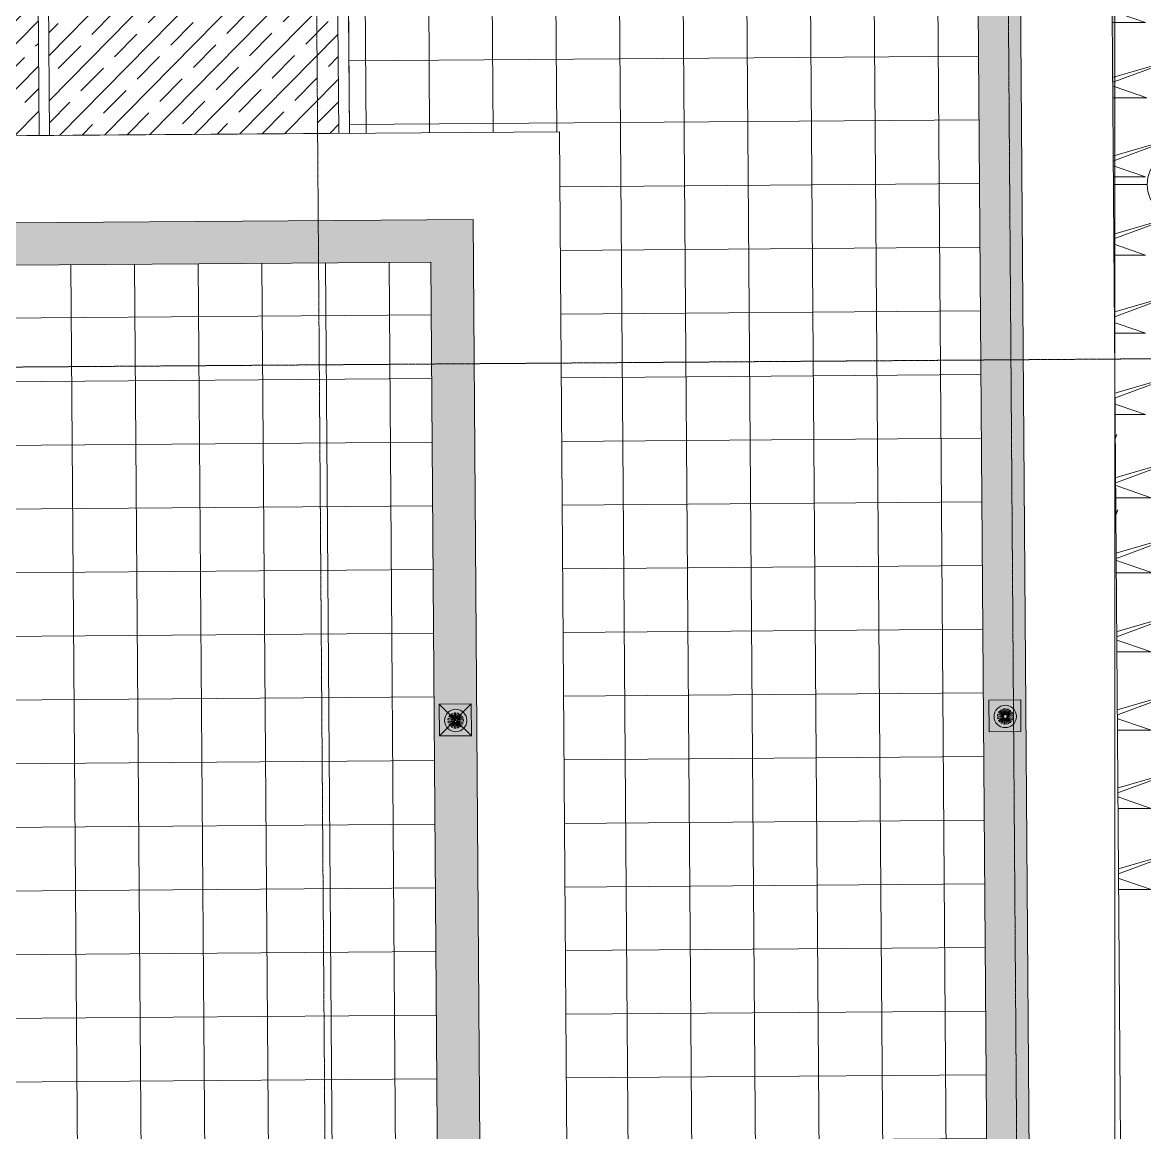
# Model space of a CAD drawing. Header units: millimetres. Extents: x 930469 to 1523124, y -120375 to 411163.
# Drawn here: x 1411279 to 1416567, y 213152 to 218383 of the extents above; entities that cross this region are included whole.
import ezdxf
from ezdxf.xclip import XClip

# ---------------------------------------------------------------- set-up
doc = ezdxf.new("R2010")
doc.units = ezdxf.units.MM
doc.set_wipeout_variables(frame=1)
doc.linetypes.add('CENTER', pattern=[3, 1.5, -0.5, 0.5, -0.5])
doc.layers.get('0').update_dxf_attribs({"color": 8, "lineweight": 0})
doc.layers.get('Defpoints').update_dxf_attribs({"color": 8, "lineweight": 0})
for name, color, linetype, lineweight in [('A-COT VACH', 8, 'Continuous', 0), ('A-CUA', 8, 'Continuous', 0), ('A-HATCH', 8, 'Continuous', 0), ('A-NET MANH', 8, 'Continuous', 0), ('A-NET THAY', 8, 'Continuous', 0), ('A-NOI THAT', 8, 'Continuous', 0), ('A-TRUC', 8, 'CENTER', 0), ('A-TUONG', 8, 'Continuous', 0), ('hatch2', 8, 'Continuous', 0), ('hoan thien', 8, 'Continuous', 0), ('Xref Landscape 2020 05 04$0$cay', 8, 'Continuous', 0), ('Xref Landscape 2020 05 04$0$CDC-E-Lighting', 8, 'Continuous', 0), ('Xref Landscape 2020 05 04$0$THAY', 8, 'Continuous', 0), ('Xref Landscape 2020 05 04$0$tree', 8, 'Continuous', 0), ('Xref Landscape 2020 05 04$0$Xref Landscape$0$THAY', 8, 'Continuous', 0), ('Xref Landscape$0$CAY-2', 8, 'Continuous', 0), ('Xref Landscape$0$CQ-Co', 8, 'Continuous', 0), ('Xref Mat bang tum$0$MANH', 8, 'Continuous', 0)]:
    doc.layers.add(name, color=color, linetype=linetype, lineweight=lineweight)

# ---------------------------------------------------------------- blocks, each defined once
blk = doc.blocks.new('Xref Landscape 2020 05 04$0$Xref Landscape$0$$0$li85')
for p, q in [((0, 100.000000015522), (0, 250.0000000310441)), ((-100.000000015522, 0), (-250.000000015522, 0)), ((100.000000015522, 0), (250.000000015522, 0)), ((0, -100.000000015522), (0, -250.000000015522))]:
    blk.add_line(p, q)
for centre in [(0, 350.0000000310441), (-350.000000015522, 0), (0, 0), (350.000000015522, 0), (-6.123233995736766e-15, -350.000000015522)]:
    blk.add_circle(centre, 100)
blk = doc.blocks.new('Xref Landscape 2020 05 04$0$A$C41D95FC2')
at = {"layer": 'Xref Landscape 2020 05 04$0$cay'}
blk.add_lwpolyline([(240.7504589773016, 198.0839518915309), (9.59552126005292e-05, 346.6469035069822), (283.2356959170429, 219.3072010587348), (219.5077832526295, 332.498047680725), (318.6402317917673, 226.3816635470284), (339.8829075134126, 572.5495575766399), (361.125583235058, 212.2328077177881), (474.4197774178465, 417.3911826472176), (389.4490745282965, 191.0094894032372), (778.8980531013804, 304.2003360252274), (453.1771016962011, 183.9350960622905), (637.2802531219204, 120.2652102630018), (424.8534958965029, 120.2652102630018), (460.2580317712273, -2.970291825477034e-05), (361.125583235058, 127.3396727512954), (42.48544739850331, 99.04196109579789), (162.8605716592865, 155.637384406793), (92.05172891682014, 176.8606335739969), (155.7797560847248, 183.9350960622905)], dxfattribs=at)
blk = doc.blocks.new('Xref Landscape 2020 05 04$0$truc2')
at = {"xscale": 0.001000000047497451, "yscale": 0.001000000047497451, "zscale": 0.001000000047497451}
for p in [(-0.3392741954885423, -0.1253991047851741), (-0.3341892738826573, -0.4797666055383161), (-0.3392741954885423, -0.8525284376228228), (-0.3392741954885423, -1.221148300450295), (-0.3392741954885423, -1.589783561066724), (-0.3392741954885423, -1.972507675993256)]:
    blk.add_blockref('Xref Landscape 2020 05 04$0$A$C41D95FC2', p, dxfattribs=at)
blk = doc.blocks.new('Xref Landscape$0$dai')
at = {"layer": 'Xref Landscape$0$CAY-2'}
h = blk.add_hatch(color=256, dxfattribs=at)
h.dxf.hatch_style = 1
edge = h.paths.add_edge_path()
edge.add_arc((1096207.643666485, 2683609.76679162), 232.8871118504539, 0, 360)
for p, q in [((1096239.291047916, 2683840.493578353), (1094980.019786881, 2687285.337048003)), ((1096207.643666485, 2683609.766791623), (1099212.567440234, 2686101.176856237)), ((1096239.291047916, 2683840.493578353), (1092577.485113445, 2685044.562901141)), ((1096207.643666486, 2683609.766791624), (1100190.552861549, 2684403.159326253)), ((1096207.643666486, 2683609.766791624), (1100109.295363502, 2683727.261605421)), ((1096207.643666485, 2683609.766791624), (1092382.507222116, 2682831.935075856)), ((1096207.643666486, 2683609.766791624), (1095449.265221648, 2679780.726033091)), ((1096175.996285055, 2683379.040004894), (1097583.483592013, 2680190.955668016)), ((1096207.643666485, 2683609.766791624), (1096207.643666485, 2683609.766791624)), ((1096207.643666485, 2683609.766791624), (1096207.643666485, 2683609.766791624))]:
    blk.add_line(p, q, dxfattribs=at)
at = {"layer": 'Xref Landscape$0$CAY-2', "flags": 128}
for points in [[(1096143.504623614, 2683142.157953332), (1096271.782709357, 2684077.375629907)], [(1096598.248157112, 2683556.189963898), (1095817.039175857, 2683663.343619341)]]:
    blk.add_lwpolyline(points, dxfattribs=at)
at = {"layer": 'Xref Landscape$0$CAY-2'}
for radius in [3108.602124040999, 232.8871118504539]:
    blk.add_circle((1096207.643666485, 2683609.76679162), radius, dxfattribs=at)
blk = doc.blocks.new('M_Chair-Breuer - M_Chair-Breuer-549362-Level 1')
for p, q in [((-215.9000000000015, 215.9), (-215.9000000000015, -127.0000000000006)), ((190.4999999999985, 241.3), (-190.5000000000015, 241.3)), ((215.8999999999985, -127.0000000000007), (215.8999999999985, 215.9)), ((-190.5000000000017, -152.4000000000006), (190.4999999999984, -152.4000000000006)), ((-215.9000000000017, -176.1814858611484), (-215.9000000000017, -200.7814858611484)), ((203.1999999999983, -163.4814858611484), (-203.2000000000018, -163.4814858611484)), ((215.8999999999983, -200.7814858611484), (215.8999999999983, -176.1814858611483)), ((-203.2000000000016, -213.4814858611484), (203.1999999999983, -213.4814858611484))]:
    blk.add_line(p, q)
for centre, radius, start, end in [((-190.5000000000015, 215.9), 25.4, 89.99999999999997, 180), ((190.4999999999986, 215.9), 25.40000000000001, 1.272221872585407e-13, 90.00000000000011), ((-190.5000000000014, -127.0000000000006), 25.40000000000005, 179.9999999999999, 269.9999999999992), ((190.4999999999985, -127.0000000000005), 25.40000000000004, 269.9999999999993, 359.9999999999992), ((-203.2000000000017, -176.1814858611483), 12.6999999999999, 89.99999999999955, 180.0000000000001), ((-203.2000000000017, -200.7814858611484), 12.7, 179.9999999999998, 269.9999999999995), ((203.1999999999983, -176.1814858611483), 12.69999999999997, 359.9999999999994, 90.00000000000007), ((203.1999999999983, -200.7814858611484), 12.69999999999994, 269.9999999999991, 359.9999999999996), ((-203.4786165013469, -230.5814293148015), 15.07304225035805, 359.9999999999996, 179.9999999999997), ((-203.4786165013469, -230.5814293148015), 15.073042250358, 179.9999999999996, 359.9999999999991), ((203.7332656554208, -230.581429314801), 15.07304225035776, 359.9999999999996, 179.9999999999999), ((203.7332656554208, -230.581429314801), 15.07304225035779, 179.9999999999998, 359.9999999999993)]:
    blk.add_arc(centre, radius, start, end)
blk = doc.blocks.new('*U162')
for points in [[(65, -2.842170943040401e-14), (65.00000000000004, 850.0000000000001), (25.00000000000004, 850.0000000000001), (25, 0)], [(25, 0), (0, 0), (0, -199.9999999999964), (40, -199.9999999999964), (40, -39.99999999999999), (25, -40)], [(875.0000000000001, 0), (900.0000000000001, 0), (900.0000000000001, -199.9999999999964), (860.0000000000001, -199.9999999999964), (860.0000000000001, -39.99999999999999), (875.0000000000001, -40)]]:
    blk.add_lwpolyline(points, close=True)
blk.add_arc((25, 0), 850.0000000000001, 0, 90)
blk = doc.blocks.new('Xref Mat bang phong may phat dien tang 1$0$Xref Mat bang phong may phat dien tang 1$0$cot 200X200')
at = {"layer": 'A-HATCH', "ltscale": 5}
h = blk.add_hatch(dxfattribs=at)
h.set_pattern_fill('BT-01', color=256, scale=15, pattern_type=2)
h.set_pattern_definition([(49.99999999999999, (-96078, 4446), (107.589027390113, -9.412820247389266), [11.25, -123.75]), (355, (-96078, 4446), (-20.81270004195, 112.8288200550018), [9, -99]), (100.4514, (-96069.03424800001, 4445.215598999988), (86.77640725710323, 103.415931309143), [9.5610285, -105.1713168]), (46.18420000000001, (-96078, 4476), (160.0861572938467, -24.82785214935271), [16.875, -185.625]), (96.6356, (-96064.65948825004, 4473.931003950012), (140.1994058323055, 146.1176806350663), [14.3415432, -157.75695]), (351.1842, (-96078, 4476), (140.1992917700441, 146.1177901387987), [13.5, -148.5]), (21, (-96063, 4468.5), (89.53605781776925, -60.39283359980082), [11.25, -123.75]), (326.0000000000001, (-96063, 4468.5), (36.49729978823726, 108.772506757028), [9, -99]), (71.4514, (-96055.53866505, 4463.467259099998), (126.0333942872235, 48.37957450649286), [9.5610285, -105.1713168]), (37.50000000000001, (-96078, 4446), (1.8239782975936, 49.93407807469672), [0, -97.8, 0, -100.5, 0, -99.375]), (7.499999999999999, (-96078, 4446), (39.46043061632229, 59.16175678235403), [0, -57.3, 0, -95.55, 0, -37.875]), (327.5, (-96111.45000000001, 4446), (80.07336542586135, -3.383230760156963), [0, -37.5, 0, -117, 0, -155.25]), (317.5, (-96126.45000000001, 4446), (87.47792540135794, 15.01574734984766), [0, -48.75, 0, -77.69999999999999, 0, -110.25]), (45, (-96078, 4446), (-45.07805730064241, 45.07805730064241), []), (45, (-96078, 4464.375), (-45.07805730064241, 45.07805730064241), [])])
h.paths.add_polyline_path([(-100, 100), (100, 100), (100, -100), (-100, -100)])
at = {"layer": 'A-COT VACH'}
blk.add_lwpolyline([(-100, 100), (100, 100), (100, -100), (-100, -100)], close=True, dxfattribs=at)
blk = doc.blocks.new('TRUC')
at = {"layer": 'A-TRUC'}
for p, q in [((1086922.620902609, 99379.3567728597), (1086922.620902609, 83109.1418136254)), ((1090182.655944403, 99379.56964171493), (1090182.655944403, 83109.35468248064)), ((1078991.767467788, 97680.24690768338), (1092115.925306672, 97680.24690768338))]:
    blk.add_line(p, q, dxfattribs=at)
blk = doc.blocks.new('MAI KINH')
at = {"layer": 'A-HATCH'}
h = blk.add_hatch(dxfattribs=at)
h.set_pattern_fill('JIS_STN_1E', color=256, scale=150)
h.set_pattern_definition([(45, (78318.52092351811, 779.9998867163958), (-106.0660171779821, 106.0660171779821), []), (45, (78424.27092351811, 779.9998867163958), (-106.0660171779821, 106.0660171779821), [150, -75])])
h.paths.add_polyline_path([(1161153.639317505, 100260.24891446), (1159791.139933431, 100260.24891446), (1159791.141826065, 98660.24679439978), (1161153.641210139, 98660.24679439978)])
h.paths.add_polyline_path([(1162541.139317298, 100260.24891446), (1161203.639317505, 100260.24891446), (1161203.641210139, 98660.24679439978), (1162541.141209932, 98660.24679439978)])
h.paths.add_polyline_path([(1163928.63931709, 100260.24891446), (1162591.139317298, 100260.24891446), (1162591.141209932, 98660.24679439978), (1163928.641209724, 98660.24679439978)])
h.paths.add_polyline_path([(1165341.139932607, 100260.24891446), (1163978.63931709, 100260.24891446), (1163978.641209724, 98660.24679439978), (1165341.141825241, 98660.24679439978)])
at = {"layer": 'A-NET THAY'}
for p, q in [((1165391.141826127, 98610.24690768338), (1165391.139944949, 100310.2488062645)), ((1163928.641209724, 98660.24679439978), (1163928.63931709, 100260.24891446)), ((1163978.641209724, 98660.24679439978), (1163978.63931709, 100260.24891446))]:
    blk.add_line(p, q, dxfattribs=at)
for points in [[(1159741.139933431, 100310.24891446), (1165391.139932607, 100310.24891446), (1165391.141825241, 98610.24679439978), (1159741.141826065, 98610.24679439978)], [(1159791.139933431, 100260.24891446), (1165341.139932607, 100260.24891446), (1165341.141825241, 98660.24679439978), (1159791.141826065, 98660.24679439978)]]:
    blk.add_lwpolyline(points, close=True, dxfattribs=at)
blk = doc.blocks.new('Xref Mat bang tum$0$A$C0C9E3F9A')
for p, q in [((-12.88033587486825, 64.61644243731371), (16.63300409051772, 61.51446541032055)), ((-12.88033587486825, 56.34450369817296), (16.63300409051772, 59.44648072542714)), ((-11.16050310584069, 72.70761946856601), (17.06296228282827, 63.53725966793809)), ((-11.16050310584069, 48.25332666683335), (17.06296228282827, 57.42368646737395)), ((-7.796002510918697, 80.26441152996267), (17.90408743170156, 65.42645768335296)), ((-2.933878911934698, 86.95655054636882), (19.11961833105397, 67.09949243758456)), ((3.213369558669001, 92.49155793065529), (20.65643044877106, 68.48324428332944)), ((10.37707864517961, 96.62752730035572), (22.44735772055083, 69.5172366257766)), ((18.24415988559576, 99.18369694740977), (24.4141280304475, 70.15627903764926)), ((26.47078407876052, 100.0483499917027), (26.47078407876052, 70.37244229874432)), ((34.69740827266651, 99.18369694740977), (28.52744012707444, 70.15627903764926)), ((42.56448951303992, 96.62752730035572), (30.4942104376687, 69.5172366257766)), ((49.72819859955143, 92.49155793065529), (32.28513770949394, 68.48324428332944)), ((55.87544707024063, 86.95655054636882), (33.82194982716555, 67.09949243758456)), ((60.73757066913913, 80.26441152996267), (35.03748072656163, 65.42645768335296)), ((64.10207126336263, 72.70761946856601), (35.87860587547766, 63.53725966793809)), ((64.10207126336263, 48.25332666683335), (35.87860587547766, 57.42368646737395)), ((65.82190403308869, 64.61644243731371), (36.30856406770272, 61.51446541032055)), ((65.82190403308869, 56.34450369817296), (36.30856406770272, 59.44648072542714)), ((-7.796002510918697, 40.69653460578502), (17.90408743170156, 55.53448845239564)), ((-2.933878911934698, 34.00439558937887), (19.11961833105397, 53.86145369816313)), ((3.213369558669001, 28.46938820474406), (20.65643044877106, 52.4777018519826)), ((10.37707864517961, 24.33341883539288), (22.44735772055083, 51.44370950962275)), ((18.24415988559576, 21.77724918833792), (24.4141280304475, 50.80466709809934)), ((26.47078407876052, 20.91259614360933), (26.47078407876052, 50.58850383665504)), ((34.69740827266651, 21.77724918833792), (28.52744012707444, 50.80466709809934)), ((42.56448951303992, 24.33341883539288), (30.4942104376687, 51.44370950962275)), ((49.72819859955143, 28.46938820474406), (32.28513770949394, 52.4777018519826)), ((55.87544707024063, 34.00439558937887), (33.82194982716555, 53.86145369816313)), ((60.73757066913913, 40.69653460578502), (35.03748072656163, 55.53448845239564))]:
    blk.add_line(p, q)
blk.add_lwpolyline([(-56.30889905501408, -17.46703192847599), (105.8831363148638, -17.46703192847599), (105.8831363148638, 144.7250034414456), (-56.30889905501408, 144.7250034414456)], close=True)
blk.add_circle((26.47078407876052, 60.4804730678743), 57.072916578719)
for radius, start, end in [(39.56787692404757, 161.9999999984139, 173.9999999988534), (39.56787692404757, 137.9999999975715, 149.9999999975653), (39.56787692404757, 113.999999997338, 126.0000000021906), (9.891969231011194, 161.9999999984139, 173.9999999988534), (9.891969231011194, 186.0000000011467, 198.0000000015861), (9.891969231011194, 137.9999999975715, 149.9999999975653), (39.56787692404757, 90, 102.0000000012428), (9.891969231011194, 113.999999997338, 126.0000000021906), (9.891969231011194, 90, 102.0000000012428), (9.891969231011194, 66.00000000266203, 77.99999999875722), (9.891969231011194, 42.0000000024285, 53.99999999780937), (39.56787692404757, 66.00000000266203, 77.99999999875722), (9.891969231011194, 18.00000000158613, 30.00000000243469), (9.891969231011194, 329.9999999975653, 341.9999999984139), (9.891969231011194, 353.9999999988533, 6.000000001146666), (39.56787692404757, 42.0000000024285, 53.99999999780937), (39.56787692404757, 18.00000000158613, 30.00000000243469), (39.56787692404757, 353.9999999988533, 6.000000001146666), (39.56787692404757, 186.0000000011467, 198.0000000015861), (39.56787692404757, 210.0000000024347, 222.0000000024285), (39.56787692404757, 233.9999999978093, 246.0000000026621), (9.891969231011194, 210.0000000024347, 222.0000000024285), (39.56787692404757, 257.9999999987572, 270), (9.891969231011194, 233.9999999978093, 246.0000000026621), (9.891969231011194, 257.9999999987572, 270), (9.891969231011194, 282.0000000012428, 293.999999997338), (9.891969231011194, 306.0000000021906, 317.9999999975715), (39.56787692404757, 282.0000000012428, 293.999999997338), (39.56787692404757, 306.0000000021906, 317.9999999975715), (39.56787692404757, 329.9999999975653, 341.9999999984139)]:
    blk.add_arc((26.47078407876052, 60.4804730678743), radius, start, end)
blk = doc.blocks.new('tiep dan')
at = {"layer": 'A-HATCH', "ltscale": 5}
h = blk.add_hatch(dxfattribs=at)
h.set_pattern_fill('BT-01', color=256, scale=15, angle=-9.93923337957349e-17, pattern_type=2)
h.set_pattern_definition([(49.99999999999999, (1045632.665827064, 102126.2469076834), (107.589027390113, -9.412820247389265), [11.25, -123.75]), (355, (1045632.665827064, 102126.2469076834), (-20.81270004195, 112.8288200550018), [9.000000000000002, -99.00000000000001]), (100.4514, (1045641.631579064, 102125.4625066834), (86.77640725710322, 103.415931309143), [9.561028499999997, -105.1713168]), (46.18420000000002, (1045632.665827064, 102156.2469076834), (160.0861572938466, -24.82785214935271), [16.875, -185.625]), (96.6356, (1045646.006338814, 102154.1779116334), (140.1994058323055, 146.1176806350662), [14.3415432, -157.75695]), (351.1842, (1045632.665827064, 102156.2469076834), (140.1992917700441, 146.1177901387987), [13.5, -148.5]), (21, (1045647.665827064, 102148.7469076834), (89.53605781776923, -60.39283359980082), [11.25, -123.75]), (326.0000000000001, (1045647.665827064, 102148.7469076834), (36.49729978823725, 108.7725067570279), [8.999999999999996, -98.99999999999997]), (71.45140000000002, (1045655.127162014, 102143.7141667834), (126.0333942872235, 48.37957450649285), [9.561028499999999, -105.1713168]), (37.49999999999999, (1045632.665827064, 102126.2469076834), (1.8239782975936, 49.93407807469671), [0, -97.79999999999998, 0, -100.5, 0, -99.37499999999997]), (7.499999999999999, (1045632.665827064, 102126.2469076834), (39.46043061632229, 59.16175678235403), [0, -57.29999999999999, 0, -95.54999999999998, 0, -37.87499999999999]), (327.5, (1045599.215827064, 102126.2469076834), (80.07336542586134, -3.383230760156963), [0, -37.49999999999999, 0, -117, 0, -155.25]), (317.5, (1045584.215827064, 102126.2469076834), (87.47792540135791, 15.01574734984766), [0, -48.74999999999999, 0, -77.69999999999997, 0, -110.25]), (45.00000000000001, (1045632.665827064, 102126.2469076834), (-45.0780573006424, 45.07805730064239), []), (45.00000000000001, (1045632.665827064, 102144.6219076834), (-45.0780573006424, 45.07805730064239), [])])
h.paths.add_polyline_path([(1141510.665827064, 97780.24690768337), (1141810.665827064, 97780.24690768337), (1141810.665827064, 97580.24690768338), (1141510.665827064, 97580.24690768338)])
at = {"layer": 'A-NET MANH', "ltscale": 10}
h = blk.add_hatch(dxfattribs=at)
h.set_pattern_fill('ANSI31', color=256, scale=9.999999999999998, angle=-9.93923337957349e-17)
h.set_pattern_definition([(45.00000000000001, (-11001.46144868492, -53441.40619056525), (-22.45064030267288, 22.45064030267288), [])])
h.paths.add_polyline_path([(1145070.665826886, 99580.24690766206), (1144870.665826885, 99580.24690766206), (1144870.665826885, 97780.24690766205), (1145070.665826885, 97780.24690766206)])
at = {"layer": 'A-COT VACH'}
blk.add_lwpolyline([(1141510.665827064, 97780.24690768337), (1141810.665827064, 97780.24690768337), (1141810.665827064, 97580.24690768338), (1141510.665827064, 97580.24690768338)], close=True, dxfattribs=at)
at = {"layer": 'A-NET MANH', "ltscale": 10}
blk.add_lwpolyline([(1144870.665826885, 97780.24690766205), (1145070.665826885, 97780.24690766206), (1145070.665826886, 99580.24690766206), (1144870.665826885, 99580.24690766206)], close=True, dxfattribs=at)
at = {"layer": 'A-NOI THAT'}
for points in [[(1141210.665827064, 93810.23690780469), (1141810.665827064, 93810.2369078047), (1141810.665827064, 97580.24690768338), (1141210.665827064, 97580.24690768337)], [(1143044.917689294, 95480.24690768337), (1144844.917689294, 95480.24690768338), (1144844.917689294, 96080.24690768337), (1143044.917689294, 96080.24690768337)], [(1143044.917689294, 95480.24690768337), (1144844.917689294, 95480.24690768338), (1144844.917689294, 94880.24690768335), (1143044.917689294, 94880.24690768335)]]:
    blk.add_lwpolyline(points, close=True, dxfattribs=at)
at = {"layer": 'A-TUONG'}
blk.add_line((1144871.413964477, 97780.24690768337), (1144870.873826514, 97780.24690768337), dxfattribs=at)
for points in [[(1136410.665827001, 96495.24190774432), (1136410.665827001, 97580.24690768337), (1142995.665827064, 97580.24690768337), (1142995.665827064, 97780.24690768337), (1136210.665827001, 97780.24690768337), (1136210.665827001, 96495.24190774433)], [(1145070.873826514, 97580.24690768337), (1145070.873829226, 97780.24690768337), (1143925.665827064, 97780.24690768337), (1143925.665827064, 97580.24690768338), (1145070.873826514, 97580.24690768337)], [(1144871.482808267, 92510.23690780463), (1144871.813125718, 89725.02845241177), (1145071.713938047, 89725.0664954788), (1145070.873826514, 97580.23119462196), (1144871.499063497, 97580.24570378457), (1144871.459697049, 92710.23690780463)]]:
    blk.add_lwpolyline(points, dxfattribs=at)
at = {"layer": 'hoan thien'}
for points in [[(1143010.665827064, 97565.24690768323), (1143010.665827064, 97830.24690768337), (1136160.665827001, 97830.24690768337), (1136160.665827001, 96480.24190774433), (1136425.665827001, 96480.24190774435), (1136425.665827002, 97565.24690768337), (1143010.665827064, 97565.24690768338)], [(1136180.665827001, 96480.24190774433), (1136180.665827002, 97810.24690768335), (1143010.665827064, 97810.24690768337)], [(1143910.665827064, 97565.24690768323), (1143910.665827064, 97830.24690768337), (1145122.370188761, 97830.24690768337), (1145121.757684387, 89710.07679729142), (1144856.856796676, 89710.02555922513), (1144856.743602726, 90295.23846883206), (1143941.062762927, 90295.2385053691)], [(1143910.665827064, 97810.24690768337), (1145102.368680104, 97810.24690768337), (1145101.757684028, 89710.07292882063)], [(1142541.062762934, 90295.23856123119), (1136425.665827002, 90295.23880524466), (1136425.665827002, 90245.23690780469), (1136160.665827002, 90245.2369078047), (1136160.665827001, 91545.23690780468), (1136425.665827001, 91545.23690780466), (1136425.665827001, 90425.23690780472), (1141495.665827064, 90425.2369078047), (1141495.665827064, 92495.23690780454), (1140910.665827064, 92495.23690780454), (1140910.665827064, 92725.23690780469), (1144854.917689294, 92725.23690780469), (1144856.147856617, 97565.24690768337), (1143910.665827064, 97565.24690768337)]]:
    blk.add_lwpolyline(points, dxfattribs=at)
blk.add_blockref('Xref Mat bang phong may phat dien tang 1$0$Xref Mat bang phong may phat dien tang 1$0$cot 200X200', (1144970.873826514, 97680.24690768337))
at = {"layer": 'A-CUA', "xscale": -0.9999999999999999, "rotation": 180}
blk.add_blockref('*U162', (1143010.665827064, 97580.24690768338), dxfattribs=at)
at = {"layer": 'A-NET MANH', "ltscale": 10, "xscale": 0.1544102399872617, "yscale": 0.1544102399872617, "zscale": 0.1544102399872617, "rotation": 118.9339331873161}
blk.add_blockref('Xref Landscape$0$dai', (1588976.904058299, 151385.1533800928), dxfattribs=at)
at = {"layer": 'A-NOI THAT'}
for p, rotation in [((1140969.365827064, 97080.24690768337), 270), ((1143550.040213817, 96321.54690768335), 180), ((1144586.360943252, 96321.54690768337), 180), ((1140969.365827064, 96180.24690768337), 270), ((1140969.365827064, 95280.24690768337), 270), ((1140969.365827064, 94380.24690768335), 270)]:
    blk.add_blockref('M_Chair-Breuer - M_Chair-Breuer-549362-Level 1', p, dxfattribs=dict(at, rotation=rotation))
at = {"layer": 'A-NOI THAT', "xscale": -1, "rotation": 90}
for p in [(1142051.965827064, 97080.24690768337), (1142051.965827064, 96180.24690768337), (1142051.965827064, 95280.24690768337), (1142051.965827064, 94380.24690768335)]:
    blk.add_blockref('M_Chair-Breuer - M_Chair-Breuer-549362-Level 1', p, dxfattribs=at)
at = {"layer": 'A-NOI THAT', "xscale": -0.9999999999999999}
for p in [(1143550.040213817, 94638.94690768336), (1144586.360943252, 94638.94690768338)]:
    blk.add_blockref('M_Chair-Breuer - M_Chair-Breuer-549362-Level 1', p, dxfattribs=at)
at = {"layer": 'Xref Landscape$0$CQ-Co', "xscale": 0.1544102399872617, "yscale": 0.1544102399872617, "zscale": 0.1544102399872617, "rotation": 118.9339331873161}
blk.add_blockref('Xref Landscape$0$dai', (1588956.496329241, 150630.5508125417), dxfattribs=at)
blk.add_wipeout([(1135039.9176919018, 102630.24690769581), (1143148.6309331092, 102630.24690769732), (1145409.2911046017, 100369.58673620486), (1145410.6658230887, 85900.23681113336), (1145880.6474618725, 85900.23681113336), (1145880.6474618725, 71720.24692063127), (1133700.137206347, 71720.24692063127), (1133700.137206347, 98770.24690768335), (1136160.276197161, 98770.2496465877), (1136160.275351046, 99530.24724441387), (1135039.9176919018, 99530.24716030495)]).dxf.layer = 'A-NET THAY'
at = {"layer": 'A-HATCH'}
h = blk.add_hatch(color=256, dxfattribs=at)
h.dxf.hatch_style = 1
h.paths.add_polyline_path([(1135024.529108584, 102380.2469076958), (1142864.699027399, 102380.2469076973), (1144978.922427796, 100266.0235073011), (1144980.287306844, 85900.23681113338), (1144780.287307746, 85900.21780933319), (1144778.930298444, 100183.172924178), (1142781.856314925, 102180.2469076973), (1135024.529108584, 102180.2469076958)])
h = blk.add_hatch(color=256, dxfattribs=at)
h.dxf.hatch_style = 1
h.paths.add_polyline_path([(1134110.137206347, 98360.24690768337), (1142390.277243741, 98360.24690768337), (1142390.277243741, 85490.23681113336), (1134110.137206347, 85490.23681113336)])
h.paths.add_polyline_path([(1134310.137206347, 98160.24690768337), (1142190.277243741, 98160.24690768337), (1142190.277243741, 85690.23681113336), (1134310.137206347, 85690.23681113336)], flags=16)
at = {"layer": 'hatch2'}
h = blk.add_hatch(dxfattribs=at)
h.set_pattern_fill('_USER', color=256, scale=299.9999999999999, angle=-9.93923337957349e-17, double=1, pattern_type=0)
h.set_pattern_definition([(0, (34147.71737022884, 1.455191522836685e-11), (8.881784197001252e-16, 299.9999999999999), []), (90, (34147.71737022884, 1.455191522836685e-11), (-299.9999999999999, 1.909583602355269e-14), [])])
h.paths.add_polyline_path([(1144778.930298444, 100183.172924178), (1142781.856314925, 102180.2469076973), (1135024.529108584, 102180.2469076958), (1135024.529108584, 99530.24690768337), (1141810.277243741, 99530.24690768338), (1141810.277243741, 98770.24690768337), (1142800.27724374, 98770.24690768337), (1142800.277243741, 85900.23681113336), (1144780.287305941, 85900.23681113336)])
h = blk.add_hatch(dxfattribs=at)
h.set_pattern_fill('_USER', color=256, scale=299.9999999999999, angle=-9.93923337957349e-17, double=1, pattern_type=0)
h.set_pattern_definition([(0, (17452.35007841547, 0), (8.881784197001252e-16, 299.9999999999999), []), (90, (17452.35007841547, 0), (-299.9999999999999, 1.909583602355269e-14), [])])
h.paths.add_polyline_path([(1134310.137206347, 98160.24690768337), (1142190.277243741, 98160.24690768337), (1142190.277243741, 85690.23681113336), (1134310.137206347, 85690.23681113336)])
at = {"layer": 'A-HATCH'}
for points in [[(1135024.529108584, 102380.2469076958), (1142864.699027399, 102380.2469076973), (1144978.922427796, 100266.0235073011), (1144980.287306844, 85900.23681113338), (1144780.287307746, 85900.21780933319), (1144778.930298444, 100183.172924178), (1142781.856314925, 102180.2469076973), (1135024.529108584, 102180.2469076958)], [(1134110.137206347, 98360.24690768337), (1142390.277243741, 98360.24690768337), (1142390.277243741, 85490.23681113336), (1134110.137206347, 85490.23681113336)], [(1134310.137206347, 98160.24690768337), (1142190.277243741, 98160.24690768337), (1142190.277243741, 85690.23681113336), (1134310.137206347, 85690.23681113336)]]:
    blk.add_lwpolyline(points, close=True, dxfattribs=at)
at = {"layer": 'A-TUONG'}
for points in [[(1141810.275362563, 99530.24859890484), (1141810.275336811, 99530.24859890484), (1135039.917691902, 99530.24690768335), (1135039.917691902, 102630.2469076958), (1143148.63093311, 102630.2469076973), (1145409.291104602, 100369.5867362049), (1145410.665823089, 85900.23681113335)], [(1135024.529108584, 102380.2469076958), (1142864.699027399, 102380.2469076973), (1144978.922427796, 100266.0235073011), (1144980.287306844, 85900.23681113338)], [(1135024.529108584, 102180.2469076958), (1142781.856314925, 102180.2469076973), (1144778.930298444, 100183.172924178), (1144780.287307746, 85900.21780933319)]]:
    blk.add_lwpolyline(points, dxfattribs=at)
for points in [[(1133700.137206347, 98770.24690768337), (1142800.27724374, 98770.24690768337), (1142800.277243741, 85900.23681113336), (1145880.647461873, 85900.23681113336), (1145880.647461873, 71720.24692063127), (1133700.137206347, 71720.24692063127)], [(1134110.137206347, 98360.24690768337), (1142390.277243741, 98360.24690768337), (1142390.277243741, 85490.23681113336), (1134110.137206347, 85490.23681113336)], [(1134310.137206347, 98160.24690768337), (1142190.277243741, 98160.24690768337), (1142190.277243741, 85690.23681113336), (1134310.137206347, 85690.23681113336)]]:
    blk.add_lwpolyline(points, close=True, dxfattribs=at)
at = {"layer": 'Defpoints'}
for points in [[(1142214.799466473, 96077.34994515283), (1142364.799466473, 95927.3499451528)], [(1142364.799466473, 96077.34994515282), (1142214.799466473, 95927.3499451528)]]:
    blk.add_lwpolyline(points, dxfattribs=at)
at = {"layer": 'A-NET THAY'}
ref = blk.add_blockref('MAI KINH', (-23580.86458238645, -779.9998867163958), dxfattribs=at)
XClip(ref).set_block_clipping_path([(1159741.1399334327, 100310.24679439979), (1159741.1399334327, 99550.24679439978), (1165391.1418261267, 99550.24679439978), (1165391.1418261267, 100310.24891445995)])
at = {"layer": 'A-TRUC'}
blk.add_blockref('TRUC', (54738.04492287524, -0.2940509433974512), dxfattribs=at)
at = {"layer": 'Xref Mat bang tum$0$MANH', "xscale": 0.9248296296296289, "yscale": 0.9248296296296289, "zscale": 0.9248296296296289}
for p in [(1142266.875604731, 95943.50397382195), (1144857.209485038, 95943.75003346404)]:
    blk.add_blockref('Xref Mat bang tum$0$A$C0C9E3F9A', p, dxfattribs=at)
blk = doc.blocks.new('Xref Landscape 2020 05 04$0$hangrao')
at = {"layer": 'Xref Landscape 2020 05 04$0$Xref Landscape$0$THAY'}
blk.add_line((66755.00000018626, 22221.93247730902), (66755.00000018626, -37220.05222594668), dxfattribs=at)

msp = doc.modelspace()

# ---------------------------------------------------------------- hatches: boundary and pattern name
at = {"layer": 'Xref Landscape 2020 05 04$0$tree'}
h = msp.add_hatch(dxfattribs=at)
h.set_pattern_fill('CROSS', color=256, scale=499999.9999999999, angle=197.0551546618233)
h.set_pattern_definition([(179.9999999993231, (1310021.835344905, 208353.0182171961), (-124.9999863614426, -125.0000204876198), [62.49999317998287, -187.4999795399486]), (270, (1309990.585348481, 208384.2682218452), (124.9999863584889, -125.0000204905735), [62.50001024454831, -187.5000307336449])])
edge = h.paths.add_edge_path(flags=16)
edge.add_line((1416036.212957257, 191243.0154079845), (1416036.212957257, 185553.0144674045))
edge.add_line((1416036.212957257, 185553.0144674083), (1414499.062720828, 185553.0144678739))
edge.add_ellipse((1404721.82501089, 179978.0135484686), major_axis=(5274.334291254227, 9942.657961540455), ratio=0.9999998471766518, start_angle=327.6367182306451, end_angle=332.3597349387829)
edge.add_line((1414006.823997849, 186339.1307009657), (1414006.823997966, 191243.0154079845))
edge.add_line((1414006.823997849, 191243.0154079845), (1416036.212957369, 191243.0154079845))
h.paths.add_polyline_path([(1405691.823545569, 196323.0162551006), (1405691.823545569, 191633.0154868116), (1405376.982474202, 191633.0154863497), (1405376.982473964, 196323.0162555625)], flags=0)
h.paths.add_polyline_path([(1405691.823545569, 196323.0162551006), (1405691.823545569, 191633.0154868116), (1405376.982474202, 191633.0154863497), (1405376.982473964, 196323.0162555625)], flags=16)
h.paths.add_polyline_path([(1405690.823545808, 196322.0162553986), (1405690.823545808, 191634.0154865136), (1405376.982473964, 191634.0154865136), (1405376.982473964, 196322.0162553986)], flags=0)
edge = h.paths.add_edge_path()
edge.add_line((1400736.825445527, 168412.3585479607), (1402110.908486391, 167038.2751318899))
edge.add_line((1402110.90848648, 167038.2751319011), (1402021.825305717, 177683.0131885981))
edge.add_line((1402021.825305814, 177683.0131885906), (1404721.82501112, 177683.0131885906))
edge.add_ellipse((1404721.82501089, 179978.0135647704), major_axis=(0.09197405097205147, 2295.000374700517), ratio=0.9999997269055262, start_angle=180.0022961777678, end_angle=360.0022961777678)
edge.add_line((1404721.82501089, 182273.0139414122), (1403121.825185536, 182273.0139414122))
edge.add_line((1403121.825185412, 182273.0139414122), (1403121.825185412, 182388.0139602621))
edge.add_line((1403121.825185412, 182388.0139602621), (1401991.005183238, 182198.9425201242))
edge.add_line((1401991.005183333, 182198.9425205936), (1401115.960637127, 181323.8977351536))
edge.add_line((1401115.960637206, 181323.8977351536), (1400736.825445649, 168412.3585479645))
h.paths.add_polyline_path([(1414065.124608869, 161513.2742258062), (1415143.474182242, 162713.2744229784)])
edge = h.paths.add_edge_path()
edge.add_line((1413921.824006671, 167005.7751261046), (1413921.824006554, 167038.2751314317))
edge.add_line((1413921.824006671, 167038.2751314243), (1416426.823733565, 167038.2751314243))
edge.add_line((1416426.823733443, 167038.2751319011), (1416426.823734142, 219575.0640932856))
edge.add_line((1416426.823734158, 219575.0640928199), (1416415.449747203, 219686.3138498192))
edge.add_line((1416415.449747199, 219686.3138498118), (1416121.823767398, 219392.3598517974))
edge.add_line((1416121.823767537, 219392.3598522594), (1416121.823767537, 218553.0198909616))
edge.add_line((1416121.823767537, 218553.0198905071), (1415851.823796971, 218553.0198513915))
edge.add_line((1415851.823796863, 218553.0198513915), (1415851.823796979, 218603.0198595872))
edge.add_line((1415851.823797101, 218603.0198595872), (1411281.824346632, 218603.0211485376))
edge.add_line((1411281.824346417, 218603.0211485376), (1411281.817439496, 217503.0209738215))
edge.add_line((1411281.81743967, 217503.0209738215), (1415723.489966435, 217503.0197183987))
edge.add_line((1415723.489966506, 217503.0197183987), (1415720.157655684, 205652.6808659))
edge.add_line((1415720.157655591, 205652.6808663656), (1412642.135922035, 205653.1889885118))
edge.add_line((1412642.13592183, 205653.1889885118), (1412641.945660195, 203932.8363788699))
edge.add_line((1412641.945660466, 203932.8363784005), (1415892.523553807, 203933.0103475948))
edge.add_line((1415892.523553723, 203933.0103475948), (1415892.583574902, 191732.9868194064))
edge.add_line((1415892.583574885, 191732.9868198683), (1405691.994602112, 191733.0441860793))
edge.add_line((1405691.994602078, 191733.0441860755), (1405692.094241603, 203933.0109450308))
edge.add_line((1405692.094241494, 203933.010945042), (1408941.998807124, 203933.0075904181))
edge.add_line((1408941.998807305, 203933.0075904181), (1408942.058361426, 205599.6892009315))
edge.add_line((1408942.058361405, 205599.6892009278), (1403221.825174908, 205603.017763642))
edge.add_ellipse((1402924.315494889, 205100.5273935696), major_axis=(0.469583922757182, 583.9592532966143), ratio=0.9999997264209434, start_angle=-30.58245307929222, end_angle=120.6746004978885)
edge.add_line((1402421.825262422, 204803.0176320424), (1402421.825262189, 192103.0155536098))
edge.add_ellipse((1403085.179604644, 191822.9670239886), major_axis=(0.1308631954103181, 720.0461004875937), ratio=0.9999997263294281, start_angle=67.12238984308655, end_angle=182.9276508602818)
edge.add_line((1403121.825195187, 191103.854026114), (1403121.825195187, 191233.0153774743))
edge.add_line((1403121.825195187, 191233.0153774818), (1404721.825010762, 191233.0153122892))
edge.add_ellipse((1404738.566900844, 180009.3380747636), major_axis=(0.079262274017455, 11223.68972369928), ratio=0.9999997269551517, start_angle=240.12128554492898, end_angle=360.08587030369955, ccw=False)
edge.add_line((1414470.382729644, 174418.0126524915), (1416036.823776067, 174418.0126524915))
edge.add_line((1416036.82377612, 174418.0126524915), (1416036.82377612, 172188.0122869661))
edge.add_line((1416036.82377612, 172188.0122869661), (1413806.824019447, 172188.0122869661))
edge.add_line((1413806.824019545, 172188.0122869661), (1413806.824019662, 173424.1950245959))
edge.add_ellipse((1404781.430678243, 179738.0102215608), major_axis=(-0.9553456288484967, 11014.62804047374), ratio=0.9999997269673871, start_angle=180.2053218711778, end_angle=235.0198936791072, ccw=False)
edge.add_line((1404821.857312316, 168723.4563282033), (1404421.825043479, 168723.011785121))
edge.add_line((1404421.825043792, 168723.0117855867), (1402021.825305819, 168723.0117855867))
edge.add_line((1402021.825305575, 168723.0117855867), (1402078.653457032, 167070.7751372171))
edge.add_line((1402078.65345704, 167070.7751372208), (1413921.824006644, 167005.7751261008))
h.paths.add_polyline_path([(1414021.823995942, 167023.2751294424), (1416426.823733443, 167023.2751289656), (1416426.823733682, 167107.8100338926), (1414021.823995942, 167107.8100338926)])
h.paths.add_polyline_path([(1414021.823995942, 166773.2750879874), (1416426.823733682, 166773.2750879874), (1416426.823733443, 166823.275096183), (1414021.823995704, 166823.2750966599)])
h.paths.add_polyline_path([(1416426.823733682, 166301.2755829295), (1416426.823733443, 166164.275190269), (1416426.823733682, 165452.7156533947)])

# ---------------------------------------------------------------- linework, layer by layer
at = {"layer": 'Xref Landscape 2020 05 04$0$THAY'}
msp.add_line((1411281.824032658, 218553.0198863049), (1411281.824032658, 217303.0196851393), dxfattribs=at)
for points in [[(1412292.042122477, 203933.0073929777), (1412292.039333934, 206003.0178291996), (1415371.823849076, 206003.0178287377), (1415371.823849553, 217303.0196851393), (1406117.324857587, 217303.0196856161), (1403376.825160617, 217303.0196856161), (1402876.825215215, 217803.0197675725), (1402876.825215215, 218453.0199663093)], [(1412442.042106503, 203933.0075950672), (1412442.039519662, 205853.0178046127), (1415521.823832864, 205853.0178041508), (1415521.823833102, 217453.0197097262), (1411281.824032658, 217453.019710203)], [(1415371.823849315, 217302.2623596986), (1415371.823849553, 217303.0196851393)]]:
    msp.add_lwpolyline(points, dxfattribs=at)

# ---------------------------------------------------------------- block references
at = {"xscale": 1000, "yscale": 1000, "zscale": 1000}
for p in [(1416274.270506972, 218387.3991979559), (1416301.197964066, 216148.6023817559)]:
    msp.add_blockref('Xref Landscape 2020 05 04$0$truc2', p, dxfattribs=at)
at = {"layer": 'Xref Landscape 2020 05 04$0$CDC-E-Lighting', "xscale": 1.599999847666705, "yscale": 1.599999847666705, "zscale": 1.599999847666705, "rotation": 180.0000002438593}
msp.add_blockref('Xref Landscape 2020 05 04$0$Xref Landscape$0$$0$li85', (1416180.150860185, 217619.1235300501), dxfattribs=at)

# ---------------------------------------------------------------- next in the draw order: block references
at = {"layer": 'A-NET MANH', "rotation": 0.417533735315358}
msp.add_blockref('tiep dan', (271759.1048486868, 110772.403141247), dxfattribs=at)

# ---------------------------------------------------------------- next in the draw order: block references
at = {"layer": 'Xref Landscape 2020 05 04$0$CDC-E-Lighting'}
msp.add_blockref('Xref Landscape 2020 05 04$0$hangrao', (1349671.831018084, 197453.0164296081), dxfattribs=at)

doc.saveas('drawing.dxf')
